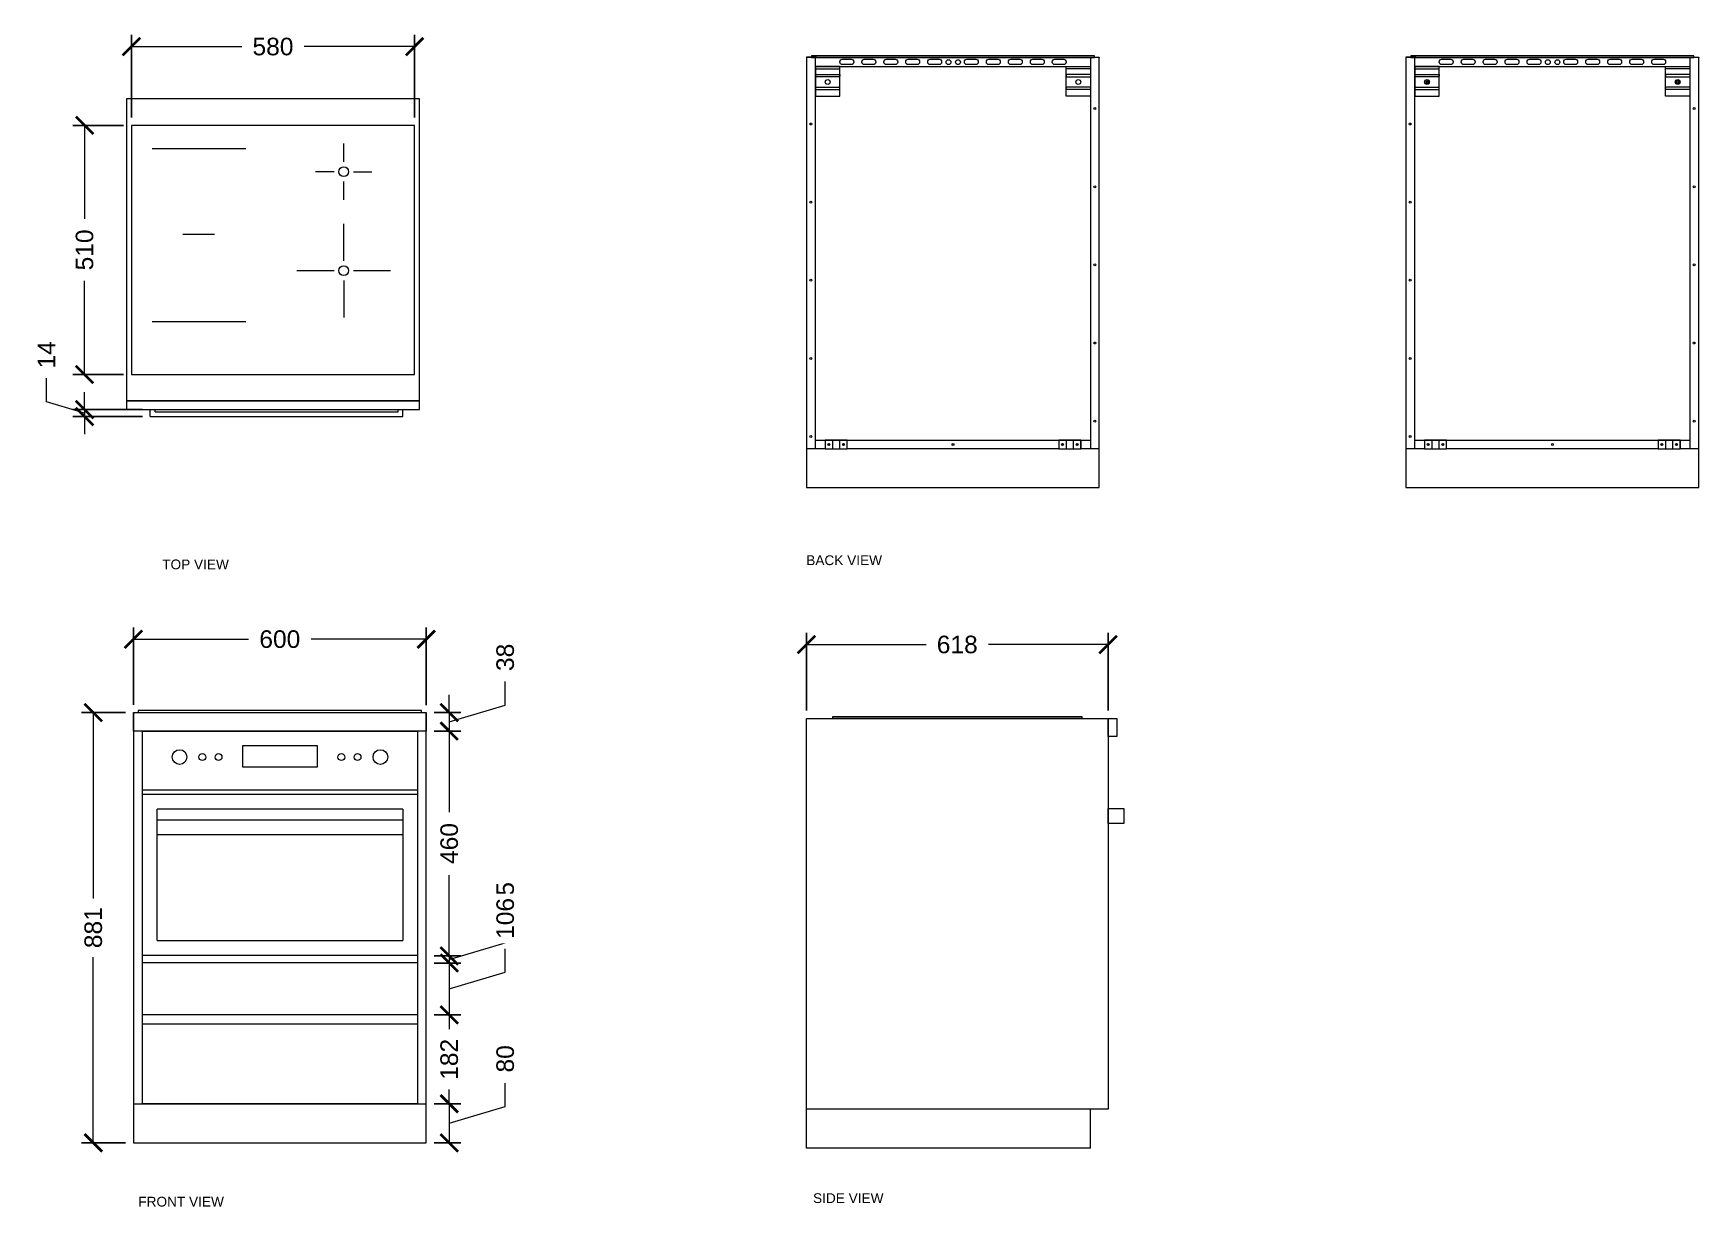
# Model space of a CAD drawing. Header units: inches. Extents: x -604 to 886, y -153 to 560.
# Drawn here: x 140 to 481.1, y 310.1 to 550.4 of the extents above; entities that cross this region are included whole.
import ezdxf

# ---------------------------------------------------------------- set-up
doc = ezdxf.new("R2010")
doc.units = ezdxf.units.IN
doc.header["$MEASUREMENT"] = 0
doc.layers.add('A-ANNO-DIMS', color=3, linetype='Continuous', lineweight=18)
doc.layers.add('A-ELEV-MBE', color=7, linetype='Continuous', lineweight=18)
doc.layers.add('Layer1', color=3, linetype='Continuous')
doc.styles.add('ARIAL', font='Arial.ttf')
doc.styles.get("Standard").update_dxf_attribs({"font": 'Arial.ttf'})
doc.dimstyles.new('E-0020_TICK_13', dxfattribs={"dimscale": 0.1, "dimtxt": 36, "dimasz": 36, "dimexe": 24, "dimexo": 16, "dimgap": 24, "dimtad": 0, "dimdec": 0, "dimlfac": 10, "dimzin": 0, "dimdsep": 46, "dimtxsty": 'ARIAL', "dimblk": 'ARCHTICK', "dimblk1": 'ARCHTICK', "dimblk2": 'ARCHTICK', "dimcen": 24, "dimclrd": 256, "dimclre": 256, "dimclrt": 256, "dimadec": 0, "dimazin": 0, "dimtfac": 1, "dimtdec": 0, "dimtmove": 1, "dimatfit": 3, "dimldrblk": 'OPEN90', "dimfxl": 1, "dimtfill": 1, "dimtolj": 1, "dimtzin": 0, "dimlwd": -1, "dimarcsym": 0})

# ---------------------------------------------------------------- blocks, each defined once
blk = doc.blocks.new('_ArchTick')
at = {"color": 0, "linetype": 'ByBlock', "const_width": 0.15}
blk.add_lwpolyline([(-0.5, -0.5), (0.5, 0.5)], dxfattribs=at)
blk = doc.blocks.new('*D5')
at = {"layer": 'A-ANNO-DIMS', "lineweight": -2, "transparency": 16777216}
for p, q in [((160.11, 533.11), (160.11, 550.03)), ((218.11, 533.11), (218.11, 550.03))]:
    blk.add_line(p, q, dxfattribs=at)
at = {"layer": 'A-ANNO-DIMS', "transparency": 16777216}
for p, q in [((160.11, 547.63), (182.76, 547.63)), ((218.11, 547.63), (195.47, 547.63))]:
    blk.add_line(p, q, dxfattribs=at)
at = {"layer": 'Defpoints', "color": 0, "transparency": 16777216}
for p in [(218.11, 547.63), (160.11, 531.51), (218.11, 531.51)]:
    blk.add_point(p, dxfattribs=at)
at = {"layer": 'A-ANNO-DIMS', "transparency": 16777216, "xscale": 3.6, "yscale": 3.6, "zscale": 3.6, "rotation": 180}
blk.add_blockref('_ArchTick', (160.11, 547.63), dxfattribs=at)
at = {"layer": 'A-ANNO-DIMS', "transparency": 16777216, "xscale": 3.6, "yscale": 3.6, "zscale": 3.6}
blk.add_blockref('_ArchTick', (218.11, 547.63), dxfattribs=at)
at = {"layer": 'A-ANNO-DIMS', "transparency": 16777216, "insert": (189.11, 547.63), "char_height": 3.6, "attachment_point": 5, "style": 'ARIAL', "bg_fill": 3, "box_fill_scale": 1.25, "bg_fill_color": 256, "bg_fill_true_color": 13158600, "bg_fill_transparency": 0}
blk.add_mtext('\\A1;580', dxfattribs=at)
blk = doc.blocks.new('_Open90')
blk = doc.blocks.new('*D6')
at = {"layer": 'A-ANNO-DIMS', "lineweight": -2, "transparency": 16777216}
for p, q in [((158.51, 531.51), (148.12, 531.51)), ((158.51, 480.51), (148.12, 480.51))]:
    blk.add_line(p, q, dxfattribs=at)
at = {"layer": 'A-ANNO-DIMS', "transparency": 16777216}
for p, q in [((150.52, 531.51), (150.52, 512.36)), ((150.52, 480.51), (150.52, 499.66))]:
    blk.add_line(p, q, dxfattribs=at)
at = {"layer": 'Defpoints', "color": 0, "transparency": 16777216}
for p in [(160.11, 531.51), (150.52, 480.51), (160.11, 480.51)]:
    blk.add_point(p, dxfattribs=at)
at = {"layer": 'A-ANNO-DIMS', "transparency": 16777216, "xscale": 3.6, "yscale": 3.6, "zscale": 3.6}
for p, rotation in [((150.52, 531.51), 90), ((150.52, 480.51), 270)]:
    blk.add_blockref('_ArchTick', p, dxfattribs=dict(at, rotation=rotation))
at = {"layer": 'A-ANNO-DIMS', "transparency": 16777216, "insert": (150.52, 506.01), "char_height": 3.6, "attachment_point": 5, "rotation": 90, "style": 'ARIAL', "bg_fill": 3, "box_fill_scale": 1.25, "bg_fill_color": 256, "bg_fill_true_color": 13158600, "bg_fill_transparency": 0}
blk.add_mtext('\\A1;510', dxfattribs=at)
blk = doc.blocks.new('*D7')
at = {"layer": 'A-ANNO-DIMS', "transparency": 16777216}
for p, q in [((142.72, 474.93), (142.72, 479.73)), ((150.52, 472.59), (142.72, 474.93)), ((150.52, 473.31), (150.52, 476.91)), ((150.52, 473.31), (150.52, 471.88)), ((150.52, 473.31), (150.52, 471.88)), ((150.52, 471.88), (150.52, 468.28))]:
    blk.add_line(p, q, dxfattribs=at)
at = {"layer": 'A-ANNO-DIMS', "lineweight": -2, "transparency": 16777216}
for p, q in [((162.37, 473.31), (148.12, 473.31)), ((162.37, 471.88), (148.12, 471.88))]:
    blk.add_line(p, q, dxfattribs=at)
at = {"layer": 'Defpoints', "color": 0, "transparency": 16777216}
for p in [(150.52, 471.88), (163.97, 473.31), (163.97, 471.88)]:
    blk.add_point(p, dxfattribs=at)
at = {"layer": 'A-ANNO-DIMS', "transparency": 16777216, "xscale": 3.6, "yscale": 3.6, "zscale": 3.6}
for p, rotation in [((150.52, 473.31), 270), ((150.52, 471.88), 90)]:
    blk.add_blockref('_ArchTick', p, dxfattribs=dict(at, rotation=rotation))
at = {"layer": 'A-ANNO-DIMS', "transparency": 16777216, "insert": (142.72, 484.54), "char_height": 3.6, "attachment_point": 5, "rotation": 90, "style": 'ARIAL', "bg_fill": 3, "box_fill_scale": 1.25, "bg_fill_color": 256, "bg_fill_true_color": 13158600, "bg_fill_transparency": 0}
blk.add_mtext('\\A1;14', dxfattribs=at)
blk = doc.blocks.new('*D8')
at = {"layer": 'A-ANNO-DIMS', "lineweight": -2, "transparency": 16777216}
for p, q in [((158.91, 411.3), (149.91, 411.3)), ((158.91, 323.2), (149.91, 323.2))]:
    blk.add_line(p, q, dxfattribs=at)
at = {"layer": 'A-ANNO-DIMS', "transparency": 16777216}
for p, q in [((152.31, 411.3), (152.31, 373.26)), ((152.31, 323.2), (152.31, 361.24))]:
    blk.add_line(p, q, dxfattribs=at)
at = {"layer": 'Defpoints', "color": 0, "transparency": 16777216}
for p in [(160.51, 411.3), (152.31, 323.2), (160.51, 323.2)]:
    blk.add_point(p, dxfattribs=at)
at = {"layer": 'A-ANNO-DIMS', "transparency": 16777216, "xscale": 3.6, "yscale": 3.6, "zscale": 3.6}
for p, rotation in [((152.31, 411.3), 90), ((152.31, 323.2), 270)]:
    blk.add_blockref('_ArchTick', p, dxfattribs=dict(at, rotation=rotation))
at = {"layer": 'A-ANNO-DIMS', "transparency": 16777216, "insert": (152.31, 367.25), "char_height": 3.6, "attachment_point": 5, "rotation": 90, "style": 'ARIAL', "bg_fill": 3, "box_fill_scale": 1.25, "bg_fill_color": 256, "bg_fill_true_color": 13158600, "bg_fill_transparency": 0}
blk.add_mtext('\\A1;881', dxfattribs=at)
blk = doc.blocks.new('*D9')
at = {"layer": 'A-ANNO-DIMS', "transparency": 16777216}
for p, q in [((236.69, 412.84), (236.69, 417.64)), ((225.22, 411.3), (225.22, 414.9)), ((225.22, 409.39), (236.69, 412.84)), ((225.22, 411.3), (225.22, 407.49)), ((225.22, 411.3), (225.22, 407.49)), ((225.22, 407.49), (225.22, 403.89))]:
    blk.add_line(p, q, dxfattribs=at)
at = {"layer": 'A-ANNO-DIMS', "lineweight": -2, "transparency": 16777216}
for p, q in [((222.11, 411.3), (227.62, 411.3)), ((222.11, 407.49), (227.62, 407.49))]:
    blk.add_line(p, q, dxfattribs=at)
at = {"layer": 'Defpoints', "color": 0, "transparency": 16777216}
for p in [(220.51, 411.3), (220.51, 407.49), (225.22, 407.49)]:
    blk.add_point(p, dxfattribs=at)
at = {"layer": 'A-ANNO-DIMS', "transparency": 16777216, "xscale": 3.6, "yscale": 3.6, "zscale": 3.6}
for p, rotation in [((225.22, 411.3), 270), ((225.22, 407.49), 90)]:
    blk.add_blockref('_ArchTick', p, dxfattribs=dict(at, rotation=rotation))
at = {"layer": 'A-ANNO-DIMS', "transparency": 16777216, "insert": (236.69, 422.59), "char_height": 3.6, "attachment_point": 5, "rotation": 90, "style": 'ARIAL', "bg_fill": 3, "box_fill_scale": 1.25, "bg_fill_color": 256, "bg_fill_true_color": 13158600, "bg_fill_transparency": 0}
blk.add_mtext('\\A1;38', dxfattribs=at)
blk = doc.blocks.new('*D10')
at = {"layer": 'A-ANNO-DIMS', "lineweight": -2, "transparency": 16777216}
for p, q in [((222.11, 407.49), (227.62, 407.49)), ((222.11, 361.47), (227.62, 361.47))]:
    blk.add_line(p, q, dxfattribs=at)
at = {"layer": 'A-ANNO-DIMS', "transparency": 16777216}
for p, q in [((225.22, 407.49), (225.22, 390.93)), ((225.22, 361.47), (225.22, 378.03))]:
    blk.add_line(p, q, dxfattribs=at)
at = {"layer": 'Defpoints', "color": 0, "transparency": 16777216}
for p in [(220.51, 407.49), (220.51, 361.47), (225.22, 361.47)]:
    blk.add_point(p, dxfattribs=at)
at = {"layer": 'A-ANNO-DIMS', "transparency": 16777216, "xscale": 3.6, "yscale": 3.6, "zscale": 3.6}
for p, rotation in [((225.22, 407.49), 90), ((225.22, 361.47), 270)]:
    blk.add_blockref('_ArchTick', p, dxfattribs=dict(at, rotation=rotation))
at = {"layer": 'A-ANNO-DIMS', "transparency": 16777216, "insert": (225.22, 384.48), "char_height": 3.6, "attachment_point": 5, "rotation": 90, "style": 'ARIAL', "bg_fill": 3, "box_fill_scale": 1.25, "bg_fill_color": 256, "bg_fill_true_color": 13158600, "bg_fill_transparency": 0}
blk.add_mtext('\\A1;460', dxfattribs=at)
blk = doc.blocks.new('*D11')
at = {"layer": 'A-ANNO-DIMS', "transparency": 16777216}
for p, q in [((236.69, 364.18), (236.69, 368.98)), ((225.22, 361.47), (225.22, 365.07)), ((225.22, 360.74), (236.69, 364.18)), ((225.22, 361.47), (225.22, 360.01)), ((225.22, 361.47), (225.22, 360.01)), ((225.22, 360.01), (225.22, 356.41))]:
    blk.add_line(p, q, dxfattribs=at)
at = {"layer": 'A-ANNO-DIMS', "lineweight": -2, "transparency": 16777216}
for p, q in [((222.11, 361.47), (227.62, 361.47)), ((222.11, 360.01), (227.62, 360.01))]:
    blk.add_line(p, q, dxfattribs=at)
at = {"layer": 'Defpoints', "color": 0, "transparency": 16777216}
for p in [(220.51, 361.47), (220.51, 360.01), (225.22, 360.01)]:
    blk.add_point(p, dxfattribs=at)
at = {"layer": 'A-ANNO-DIMS', "transparency": 16777216, "xscale": 3.6, "yscale": 3.6, "zscale": 3.6}
for p, rotation in [((225.22, 361.47), 270), ((225.22, 360.01), 90)]:
    blk.add_blockref('_ArchTick', p, dxfattribs=dict(at, rotation=rotation))
at = {"layer": 'A-ANNO-DIMS', "transparency": 16777216, "insert": (236.69, 373.79), "char_height": 3.6, "attachment_point": 5, "rotation": 90, "style": 'ARIAL', "bg_fill": 3, "box_fill_scale": 1.25, "bg_fill_color": 256, "bg_fill_true_color": 13158600, "bg_fill_transparency": 0}
blk.add_mtext('\\A1;15', dxfattribs=at)
blk = doc.blocks.new('*D4')
at = {"layer": 'A-ANNO-DIMS', "transparency": 16777216}
for p, q in [((236.69, 358.15), (236.69, 362.95)), ((225.22, 360.01), (225.22, 349.4)), ((225.22, 354.71), (236.69, 358.15))]:
    blk.add_line(p, q, dxfattribs=at)
at = {"layer": 'A-ANNO-DIMS', "lineweight": -2, "transparency": 16777216}
for p, q in [((223.62, 360.01), (222.82, 360.01)), ((226.82, 349.4), (227.62, 349.4))]:
    blk.add_line(p, q, dxfattribs=at)
at = {"layer": 'Defpoints', "color": 0, "transparency": 16777216}
for p in [(225.22, 360.01), (225.22, 349.4), (225.22, 349.4)]:
    blk.add_point(p, dxfattribs=at)
at = {"layer": 'A-ANNO-DIMS', "transparency": 16777216, "xscale": 3.6, "yscale": 3.6, "zscale": 3.6}
for p, rotation in [((225.22, 360.01), 90), ((225.22, 349.4), 270)]:
    blk.add_blockref('_ArchTick', p, dxfattribs=dict(at, rotation=rotation))
at = {"layer": 'A-ANNO-DIMS', "transparency": 16777216, "insert": (236.69, 369.15), "char_height": 3.6, "attachment_point": 5, "rotation": 90, "style": 'ARIAL', "bg_fill": 3, "box_fill_scale": 1.25, "bg_fill_color": 256, "bg_fill_true_color": 13158600, "bg_fill_transparency": 0}
blk.add_mtext('\\A1;106', dxfattribs=at)
blk = doc.blocks.new('*D12')
at = {"layer": 'A-ANNO-DIMS', "lineweight": -2, "transparency": 16777216}
for p, q in [((222.11, 349.4), (227.62, 349.4)), ((222.11, 331.2), (227.62, 331.2))]:
    blk.add_line(p, q, dxfattribs=at)
at = {"layer": 'A-ANNO-DIMS', "transparency": 16777216}
for p, q in [((225.22, 349.4), (225.22, 346.48)), ((225.22, 331.2), (225.22, 334.12))]:
    blk.add_line(p, q, dxfattribs=at)
at = {"layer": 'Defpoints', "color": 0, "transparency": 16777216}
for p in [(220.51, 349.4), (220.51, 331.2), (225.22, 331.2)]:
    blk.add_point(p, dxfattribs=at)
at = {"layer": 'A-ANNO-DIMS', "transparency": 16777216, "xscale": 3.6, "yscale": 3.6, "zscale": 3.6}
for p, rotation in [((225.22, 349.4), 90), ((225.22, 331.2), 270)]:
    blk.add_blockref('_ArchTick', p, dxfattribs=dict(at, rotation=rotation))
at = {"layer": 'A-ANNO-DIMS', "transparency": 16777216, "insert": (225.22, 340.3), "char_height": 3.6, "attachment_point": 5, "rotation": 90, "style": 'ARIAL', "bg_fill": 3, "box_fill_scale": 1.25, "bg_fill_color": 256, "bg_fill_true_color": 13158600, "bg_fill_transparency": 0}
blk.add_mtext('\\A1;182', dxfattribs=at)
blk = doc.blocks.new('*D13')
at = {"layer": 'A-ANNO-DIMS', "transparency": 16777216}
for p, q in [((236.69, 330.64), (236.69, 335.44)), ((225.22, 331.2), (225.22, 323.2)), ((225.22, 327.2), (236.69, 330.64))]:
    blk.add_line(p, q, dxfattribs=at)
at = {"layer": 'A-ANNO-DIMS', "lineweight": -2, "transparency": 16777216}
for p, q in [((222.11, 331.2), (227.62, 331.2)), ((222.11, 323.2), (227.62, 323.2))]:
    blk.add_line(p, q, dxfattribs=at)
at = {"layer": 'Defpoints', "color": 0, "transparency": 16777216}
for p in [(220.51, 331.2), (220.51, 323.2), (225.22, 323.2)]:
    blk.add_point(p, dxfattribs=at)
at = {"layer": 'A-ANNO-DIMS', "transparency": 16777216, "xscale": 3.6, "yscale": 3.6, "zscale": 3.6}
for p, rotation in [((225.22, 331.2), 90), ((225.22, 323.2), 270)]:
    blk.add_blockref('_ArchTick', p, dxfattribs=dict(at, rotation=rotation))
at = {"layer": 'A-ANNO-DIMS', "transparency": 16777216, "insert": (236.69, 340.4), "char_height": 3.6, "attachment_point": 5, "rotation": 90, "style": 'ARIAL', "bg_fill": 3, "box_fill_scale": 1.25, "bg_fill_color": 256, "bg_fill_true_color": 13158600, "bg_fill_transparency": 0}
blk.add_mtext('\\A1;80', dxfattribs=at)
blk = doc.blocks.new('*D14')
at = {"layer": 'A-ANNO-DIMS', "lineweight": -2, "transparency": 16777216}
for p, q in [((160.51, 412.9), (160.51, 428.71)), ((220.51, 412.8), (220.51, 428.71))]:
    blk.add_line(p, q, dxfattribs=at)
at = {"layer": 'A-ANNO-DIMS', "transparency": 16777216}
for p, q in [((160.51, 426.31), (184.11, 426.31)), ((220.51, 426.31), (196.91, 426.31))]:
    blk.add_line(p, q, dxfattribs=at)
at = {"layer": 'Defpoints', "color": 0, "transparency": 16777216}
for p in [(220.51, 426.31), (160.51, 411.3), (220.51, 411.2)]:
    blk.add_point(p, dxfattribs=at)
at = {"layer": 'A-ANNO-DIMS', "transparency": 16777216, "xscale": 3.6, "yscale": 3.6, "zscale": 3.6, "rotation": 180}
blk.add_blockref('_ArchTick', (160.51, 426.31), dxfattribs=at)
at = {"layer": 'A-ANNO-DIMS', "transparency": 16777216, "xscale": 3.6, "yscale": 3.6, "zscale": 3.6}
blk.add_blockref('_ArchTick', (220.51, 426.31), dxfattribs=at)
at = {"layer": 'A-ANNO-DIMS', "transparency": 16777216, "insert": (190.51, 426.31), "char_height": 3.6, "attachment_point": 5, "style": 'ARIAL', "bg_fill": 3, "box_fill_scale": 1.25, "bg_fill_color": 256, "bg_fill_true_color": 13158600, "bg_fill_transparency": 0}
blk.add_mtext('\\A1;600', dxfattribs=at)
blk = doc.blocks.new('*D15')
at = {"layer": 'A-ANNO-DIMS', "lineweight": -2, "transparency": 16777216}
for p, q in [((298.37, 411.7), (298.37, 427.61)), ((360.17, 411.7), (360.17, 427.61))]:
    blk.add_line(p, q, dxfattribs=at)
at = {"layer": 'A-ANNO-DIMS', "transparency": 16777216}
for p, q in [((298.37, 425.21), (322.87, 425.21)), ((360.17, 425.21), (335.68, 425.21))]:
    blk.add_line(p, q, dxfattribs=at)
at = {"layer": 'Defpoints', "color": 0, "transparency": 16777216}
for p in [(360.17, 425.21), (298.37, 410.1), (360.17, 410.1)]:
    blk.add_point(p, dxfattribs=at)
at = {"layer": 'A-ANNO-DIMS', "transparency": 16777216, "xscale": 3.6, "yscale": 3.6, "zscale": 3.6, "rotation": 180}
blk.add_blockref('_ArchTick', (298.37, 425.21), dxfattribs=at)
at = {"layer": 'A-ANNO-DIMS', "transparency": 16777216, "xscale": 3.6, "yscale": 3.6, "zscale": 3.6}
blk.add_blockref('_ArchTick', (360.17, 425.21), dxfattribs=at)
at = {"layer": 'A-ANNO-DIMS', "transparency": 16777216, "insert": (329.27, 425.21), "char_height": 3.6, "attachment_point": 5, "style": 'ARIAL', "bg_fill": 3, "box_fill_scale": 1.25, "bg_fill_color": 256, "bg_fill_true_color": 13158600, "bg_fill_transparency": 0}
blk.add_mtext('\\A1;618', dxfattribs=at)

msp = doc.modelspace()

# ---------------------------------------------------------------- linework, layer by layer
at = {"layer": 'A-ELEV-MBE'}
for p, q in [((300.43, 545.48), (298.37, 545.48)), ((298.37, 545.48), (298.37, 545.38)), ((298.37, 545.38), (298.37, 465.38)), ((300.23, 465.38), (300.23, 545.38)), ((300.23, 543.58), (356.57, 543.58)), ((300.23, 543.08), (305.23, 543.08)), ((300.43, 545.38), (300.43, 545.48)), ((356.57, 543.08), (351.57, 543.08)), ((356.37, 545.38), (356.37, 545.48)), ((356.37, 545.48), (358.37, 545.48)), ((356.57, 545.38), (356.57, 465.38)), ((358.37, 545.48), (358.37, 545.38)), ((423.2, 545.48), (421.14, 545.48)), ((421.14, 545.48), (421.14, 545.38)), ((421.14, 545.38), (421.14, 465.38)), ((423, 465.38), (423, 545.38)), ((423, 543.58), (479.34, 543.58)), ((423, 543.08), (428, 543.08)), ((423.2, 545.38), (423.2, 545.48)), ((479.34, 543.08), (474.34, 543.08)), ((479.14, 545.38), (479.14, 545.48)), ((479.14, 545.48), (481.14, 545.48)), ((479.34, 545.38), (479.34, 465.38)), ((481.14, 545.48), (481.14, 545.38)), ((300.23, 539.32), (305.03, 539.32)), ((356.57, 539.32), (351.77, 539.32)), ((423, 539.32), (427.8, 539.32)), ((425.43, 540.44), (425.23, 540.44)), ((425.23, 540.44), (425.23, 540.3)), ((425.23, 540.3), (425.43, 540.3)), ((425.43, 540.44), (425.43, 540.66)), ((425.43, 540.66), (425.52, 540.66)), ((425.43, 540.08), (425.43, 540.3)), ((425.59, 540.08), (425.43, 540.08)), ((425.52, 540.66), (425.59, 540.66)), ((425.59, 540.66), (425.59, 540.44)), ((425.81, 540.44), (425.59, 540.44)), ((425.59, 540.3), (425.59, 540.08)), ((425.59, 540.3), (425.81, 540.3)), ((425.81, 540.37), (425.81, 540.44)), ((425.81, 540.3), (425.81, 540.41)), ((479.34, 539.32), (474.54, 539.32)), ((476.75, 540.46), (476.55, 540.46)), ((476.55, 540.46), (476.55, 540.32)), ((476.55, 540.32), (476.75, 540.32)), ((476.75, 540.46), (476.75, 540.68)), ((476.75, 540.68), (476.84, 540.68)), ((476.75, 540.1), (476.75, 540.32)), ((476.91, 540.1), (476.75, 540.1)), ((476.84, 540.68), (476.91, 540.68)), ((476.91, 540.68), (476.91, 540.46)), ((477.13, 540.46), (476.91, 540.46)), ((476.91, 540.32), (476.91, 540.1)), ((476.91, 540.32), (477.13, 540.32)), ((477.13, 540.39), (477.13, 540.46)), ((477.13, 540.32), (477.13, 540.43)), ((300.23, 538.82), (305.23, 538.82)), ((356.57, 538.82), (351.57, 538.82)), ((423, 538.82), (428, 538.82)), ((479.34, 538.82), (474.34, 538.82)), ((300.23, 498.59), (300.23, 500.19)), ((423, 498.59), (423, 500.19)), ((300.23, 496.69), (300.23, 496.79)), ((423, 496.69), (423, 496.79)), ((163.97, 471.88), (163.97, 473.31)), ((163.97, 471.88), (215.74, 471.88)), ((164.97, 472.88), (164.97, 473.31)), ((164.97, 472.88), (214.74, 472.88)), ((214.74, 472.88), (214.74, 473.31)), ((215.74, 471.88), (215.74, 473.31)), ((298.37, 465.38), (302.23, 465.38)), ((298.37, 465.38), (298.37, 457.38)), ((300.23, 467.08), (356.57, 467.08)), ((302.94, 466.22), (302.84, 466.22)), ((302.84, 466.22), (302.84, 466.15)), ((302.84, 466.15), (302.94, 466.15)), ((302.94, 466.22), (302.94, 466.33)), ((302.94, 466.33), (302.98, 466.33)), ((302.94, 466.04), (302.94, 466.15)), ((303.02, 466.04), (302.94, 466.04)), ((302.98, 466.33), (303.02, 466.33)), ((303.02, 466.33), (303.02, 466.22)), ((303.12, 466.22), (303.02, 466.22)), ((303.02, 466.15), (303.02, 466.04)), ((303.02, 466.15), (303.12, 466.15)), ((303.12, 466.19), (303.12, 466.22)), ((303.12, 466.15), (303.12, 466.2)), ((303.73, 467.08), (303.73, 465.28)), ((305.23, 465.28), (305.23, 467.08)), ((305.94, 466.22), (305.84, 466.22)), ((305.84, 466.22), (305.84, 466.15)), ((305.84, 466.15), (305.94, 466.15)), ((305.94, 466.22), (305.94, 466.33)), ((305.94, 466.33), (305.99, 466.33)), ((305.94, 466.04), (305.94, 466.15)), ((306.02, 466.04), (305.94, 466.04)), ((305.99, 466.33), (306.02, 466.33)), ((306.02, 466.33), (306.02, 466.22)), ((306.13, 466.22), (306.02, 466.22)), ((306.02, 466.15), (306.02, 466.04)), ((306.02, 466.15), (306.13, 466.15)), ((306.13, 466.19), (306.13, 466.22)), ((306.13, 466.15), (306.13, 466.2)), ((306.73, 465.38), (350.07, 465.38)), ((350.79, 466.22), (350.69, 466.22)), ((350.69, 466.22), (350.69, 466.15)), ((350.69, 466.15), (350.79, 466.15)), ((350.79, 466.22), (350.79, 466.33)), ((350.79, 466.33), (350.83, 466.33)), ((350.79, 466.04), (350.79, 466.15)), ((350.87, 466.04), (350.79, 466.04)), ((350.83, 466.33), (350.87, 466.33)), ((350.87, 466.33), (350.87, 466.22)), ((350.98, 466.22), (350.87, 466.22)), ((350.87, 466.15), (350.87, 466.04)), ((350.87, 466.15), (350.98, 466.15)), ((350.98, 466.19), (350.98, 466.22)), ((350.98, 466.15), (350.98, 466.2)), ((351.57, 467.08), (351.57, 465.28)), ((353.07, 465.28), (353.07, 467.08)), ((353.78, 466.22), (353.68, 466.22)), ((353.68, 466.22), (353.68, 466.15)), ((353.68, 466.15), (353.78, 466.15)), ((353.78, 466.22), (353.78, 466.33)), ((353.78, 466.33), (353.83, 466.33)), ((353.78, 466.04), (353.78, 466.15)), ((353.86, 466.04), (353.78, 466.04)), ((353.83, 466.33), (353.86, 466.33)), ((353.86, 466.33), (353.86, 466.22)), ((353.97, 466.22), (353.86, 466.22)), ((353.86, 466.15), (353.86, 466.04)), ((353.86, 466.15), (353.97, 466.15)), ((353.97, 466.19), (353.97, 466.22)), ((353.97, 466.15), (353.97, 466.2)), ((354.57, 466.98), (354.57, 465.38)), ((354.57, 465.38), (358.37, 465.38)), ((421.14, 465.38), (425, 465.38)), ((421.14, 465.38), (421.14, 457.38)), ((423, 467.08), (479.34, 467.08)), ((425.7, 466.22), (425.6, 466.22)), ((425.6, 466.22), (425.6, 466.15)), ((425.6, 466.15), (425.7, 466.15)), ((425.7, 466.22), (425.7, 466.33)), ((425.7, 466.33), (425.75, 466.33)), ((425.7, 466.04), (425.7, 466.15)), ((425.78, 466.04), (425.7, 466.04)), ((425.75, 466.33), (425.78, 466.33)), ((425.78, 466.33), (425.78, 466.22)), ((425.89, 466.22), (425.78, 466.22)), ((425.78, 466.15), (425.78, 466.04)), ((425.78, 466.15), (425.89, 466.15)), ((425.89, 466.19), (425.89, 466.22)), ((425.89, 466.15), (425.89, 466.2)), ((426.5, 467.08), (426.5, 465.28)), ((428, 465.28), (428, 467.08)), ((428.71, 466.22), (428.61, 466.22)), ((428.61, 466.22), (428.61, 466.15)), ((428.61, 466.15), (428.71, 466.15)), ((428.71, 466.22), (428.71, 466.33)), ((428.71, 466.33), (428.75, 466.33)), ((428.71, 466.04), (428.71, 466.15)), ((428.79, 466.04), (428.71, 466.04)), ((428.75, 466.33), (428.79, 466.33)), ((428.79, 466.33), (428.79, 466.22)), ((428.9, 466.22), (428.79, 466.22)), ((428.79, 466.15), (428.79, 466.04)), ((428.79, 466.15), (428.9, 466.15)), ((428.9, 466.19), (428.9, 466.22)), ((428.9, 466.15), (428.9, 466.2)), ((429.5, 465.38), (472.84, 465.38)), ((473.56, 466.22), (473.46, 466.22)), ((473.46, 466.22), (473.46, 466.15)), ((473.46, 466.15), (473.56, 466.15)), ((473.56, 466.22), (473.56, 466.33)), ((473.56, 466.33), (473.6, 466.33)), ((473.56, 466.04), (473.56, 466.15)), ((473.64, 466.04), (473.56, 466.04)), ((473.6, 466.33), (473.64, 466.33)), ((473.64, 466.33), (473.64, 466.22)), ((473.74, 466.22), (473.64, 466.22)), ((473.64, 466.15), (473.64, 466.04)), ((473.64, 466.15), (473.74, 466.15)), ((473.74, 466.19), (473.74, 466.22)), ((473.74, 466.15), (473.74, 466.2)), ((474.34, 467.08), (474.34, 465.28)), ((475.84, 465.28), (475.84, 467.08)), ((476.55, 466.22), (476.45, 466.22)), ((476.45, 466.22), (476.45, 466.15)), ((476.45, 466.15), (476.55, 466.15)), ((476.55, 466.22), (476.55, 466.33)), ((476.55, 466.33), (476.59, 466.33)), ((476.55, 466.04), (476.55, 466.15)), ((476.63, 466.04), (476.55, 466.04)), ((476.59, 466.33), (476.63, 466.33)), ((476.63, 466.33), (476.63, 466.22)), ((476.74, 466.22), (476.63, 466.22)), ((476.63, 466.15), (476.63, 466.04)), ((476.63, 466.15), (476.74, 466.15)), ((476.74, 466.19), (476.74, 466.22)), ((476.74, 466.15), (476.74, 466.2)), ((477.34, 466.98), (477.34, 465.38)), ((477.34, 465.38), (481.14, 465.38)), ((160.51, 411.2), (160.51, 331.2)), ((162.37, 331.2), (162.37, 407.5)), ((162.37, 363.6), (162.37, 407.5)), ((162.37, 362), (162.37, 407.5)), ((162.37, 407.5), (218.71, 407.5)), ((218.71, 407.49), (218.71, 331.2)), ((162.37, 395.5), (218.71, 395.5)), ((218.71, 394.5), (162.37, 394.5)), ((165.37, 364.6), (165.37, 391.5)), ((215.71, 391.5), (165.37, 391.5)), ((215.71, 391.5), (215.71, 364.6)), ((162.37, 362), (162.37, 363.6)), ((162.37, 360.1), (162.37, 361.6)), ((162.37, 361.6), (218.71, 361.6)), ((165.37, 364.6), (215.71, 364.6)), ((162.37, 360.1), (162.37, 360.2)), ((162.37, 331.2), (162.37, 360.1)), ((162.37, 360.1), (218.71, 360.1)), ((218.71, 349.4), (162.37, 349.4)), ((162.37, 347.6), (218.71, 347.6)), ((160.51, 331.2), (220.51, 331.2)), ((160.51, 331.2), (160.51, 323.2)), ((360.17, 330.1), (298.37, 330.1)), ((356.57, 322.1), (356.57, 330.1))]:
    msp.add_line(p, q, dxfattribs=at)
at = {"layer": 'A-ELEV-MBE', "color": 251}
for p, q in [((164.35, 526.77), (183.56, 526.77)), ((203.61, 524.03), (203.61, 527.79)), ((201.61, 522.03), (197.85, 522.03)), ((205.61, 522.03), (209.37, 522.03)), ((203.61, 516.27), (203.61, 520.03)), ((170.64, 509.22), (177.1, 509.22)), ((203.61, 503.77), (203.61, 511.37)), ((194.01, 501.77), (201.61, 501.77)), ((205.61, 501.77), (213.21, 501.77)), ((203.61, 499.77), (203.61, 492.17)), ((164.35, 491.36), (183.56, 491.36))]:
    msp.add_line(p, q, dxfattribs=at)
at = {"layer": 'A-ELEV-MBE'}
for points in [[(298.37, 457.38), (358.37, 457.38), (358.37, 545.38), (356.57, 545.38)], [(300.23, 545.38), (298.37, 545.38)], [(356.37, 545.38), (300.43, 545.38)], [(421.14, 457.38), (481.14, 457.38), (481.14, 545.38), (479.34, 545.38)], [(423, 545.38), (421.14, 545.38)], [(479.14, 545.38), (423.2, 545.38)], [(160.51, 323.2), (220.51, 323.2), (220.51, 411.2)], [(356.57, 322.1), (298.37, 322.1), (298.37, 410.1), (360.17, 410.1), (360.17, 330.1)]]:
    msp.add_lwpolyline(points, dxfattribs=at)
for points in [[(299.4, 545.38), (357.4, 545.38), (357.4, 545.78), (299.4, 545.78)], [(300.23, 537.46), (305.23, 537.46), (305.23, 543.58), (300.23, 543.58)], [(356.57, 537.46), (351.57, 537.46), (351.57, 543.58), (356.57, 543.58)], [(422.17, 545.38), (480.17, 545.38), (480.17, 545.78), (422.17, 545.78)], [(423, 537.46), (428, 537.46), (428, 543.58), (423, 543.58)], [(479.34, 537.46), (474.34, 537.46), (474.34, 543.58), (479.34, 543.58)], [(159.11, 475.11), (219.11, 475.11), (219.11, 536.91), (159.11, 536.91)], [(160.11, 480.51), (218.11, 480.51), (218.11, 531.51), (160.11, 531.51)], [(159.11, 473.31), (219.11, 473.31), (219.11, 475.11), (159.11, 475.11)], [(302.23, 465.28), (306.73, 465.28), (306.73, 467.08), (302.23, 467.08)], [(350.07, 465.28), (354.57, 465.28), (354.57, 467.08), (350.07, 467.08)], [(425, 465.28), (429.5, 465.28), (429.5, 467.08), (425, 467.08)], [(472.84, 465.28), (477.34, 465.28), (477.34, 467.08), (472.84, 467.08)], [(160.51, 411.3), (220.51, 411.3), (220.51, 407.49), (160.51, 407.49)], [(161.51, 411.3), (219.51, 411.3), (219.51, 411.7), (161.51, 411.7)], [(354.77, 410.1), (303.77, 410.1), (303.77, 410.5), (354.77, 410.5)], [(361.97, 406.39), (360.17, 406.39), (360.17, 410.1), (361.97, 410.1)], [(182.93, 404.56), (198.16, 404.56), (198.16, 400.14), (182.93, 400.14)], [(165.37, 389.33), (215.71, 389.33), (215.71, 386.27), (165.37, 386.27)], [(363.4, 388.57), (360.17, 388.57), (360.17, 391.62), (363.4, 391.62)], [(162.37, 347.6), (218.71, 347.6), (218.71, 331.2), (162.37, 331.2)]]:
    msp.add_lwpolyline(points, close=True, dxfattribs=at)
for points in [[(305.73, 545.04), (307.57, 545.04, -0.414214), (308.07, 544.54), (308.07, 544.44, -0.414214), (307.57, 543.94), (305.73, 543.94, -0.414214), (305.23, 544.44), (305.23, 544.54, -0.414214)], [(310.23, 545.04), (312.07, 545.04, -0.414214), (312.57, 544.54), (312.57, 544.44, -0.414214), (312.07, 543.94), (310.23, 543.94, -0.414214), (309.73, 544.44), (309.73, 544.54, -0.414214)], [(314.73, 545.04), (316.57, 545.04, -0.414214), (317.07, 544.54), (317.07, 544.44, -0.414214), (316.57, 543.94), (314.73, 543.94, -0.414214), (314.23, 544.44), (314.23, 544.54, -0.414214)], [(319.23, 545.04), (321.07, 545.04, -0.414214), (321.57, 544.54), (321.57, 544.44, -0.414214), (321.07, 543.94), (319.23, 543.94, -0.414214), (318.73, 544.44), (318.73, 544.54, -0.414214)], [(323.73, 545.04), (325.57, 545.04, -0.414214), (326.07, 544.54), (326.07, 544.44, -0.414214), (325.57, 543.94), (323.73, 543.94, -0.414214), (323.23, 544.44), (323.23, 544.54, -0.414214)], [(331.24, 545.04), (333.08, 545.04, -0.414214), (333.58, 544.54), (333.58, 544.44, -0.414214), (333.08, 543.94), (331.24, 543.94, -0.414214), (330.74, 544.44), (330.74, 544.54, -0.414214)], [(335.74, 545.04), (337.58, 545.04, -0.414214), (338.08, 544.54), (338.08, 544.44, -0.414214), (337.58, 543.94), (335.74, 543.94, -0.414214), (335.24, 544.44), (335.24, 544.54, -0.414214)], [(340.24, 545.04), (342.08, 545.04, -0.414214), (342.58, 544.54), (342.58, 544.44, -0.414214), (342.08, 543.94), (340.24, 543.94, -0.414214), (339.74, 544.44), (339.74, 544.54, -0.414214)], [(344.74, 545.04), (346.58, 545.04, -0.414214), (347.08, 544.54), (347.08, 544.44, -0.414214), (346.58, 543.94), (344.74, 543.94, -0.414214), (344.24, 544.44), (344.24, 544.54, -0.414214)], [(349.24, 545.04), (351.08, 545.04, -0.414214), (351.58, 544.54), (351.58, 544.44, -0.414214), (351.08, 543.94), (349.24, 543.94, -0.414214), (348.74, 544.44), (348.74, 544.54, -0.414214)], [(428.49, 545.04), (430.33, 545.04, -0.414214), (430.83, 544.54), (430.83, 544.44, -0.414214), (430.33, 543.94), (428.49, 543.94, -0.414214), (427.99, 544.44), (427.99, 544.54, -0.414214)], [(432.99, 545.04), (434.83, 545.04, -0.414214), (435.33, 544.54), (435.33, 544.44, -0.414214), (434.83, 543.94), (432.99, 543.94, -0.414214), (432.49, 544.44), (432.49, 544.54, -0.414214)], [(437.49, 545.04), (439.33, 545.04, -0.414214), (439.83, 544.54), (439.83, 544.44, -0.414214), (439.33, 543.94), (437.49, 543.94, -0.414214), (436.99, 544.44), (436.99, 544.54, -0.414214)], [(441.99, 545.04), (443.83, 545.04, -0.414214), (444.33, 544.54), (444.33, 544.44, -0.414214), (443.83, 543.94), (441.99, 543.94, -0.414214), (441.49, 544.44), (441.49, 544.54, -0.414214)], [(446.49, 545.04), (448.33, 545.04, -0.414214), (448.83, 544.54), (448.83, 544.44, -0.414214), (448.33, 543.94), (446.49, 543.94, -0.414214), (445.99, 544.44), (445.99, 544.54, -0.414214)], [(454.01, 545.04), (455.85, 545.04, -0.414214), (456.35, 544.54), (456.35, 544.44, -0.414214), (455.85, 543.94), (454.01, 543.94, -0.414214), (453.51, 544.44), (453.51, 544.54, -0.414214)], [(458.51, 545.04), (460.35, 545.04, -0.414214), (460.85, 544.54), (460.85, 544.44, -0.414214), (460.35, 543.94), (458.51, 543.94, -0.414214), (458.01, 544.44), (458.01, 544.54, -0.414214)], [(463.01, 545.04), (464.85, 545.04, -0.414214), (465.35, 544.54), (465.35, 544.44, -0.414214), (464.85, 543.94), (463.01, 543.94, -0.414214), (462.51, 544.44), (462.51, 544.54, -0.414214)], [(467.51, 545.04), (469.35, 545.04, -0.414214), (469.85, 544.54), (469.85, 544.44, -0.414214), (469.35, 543.94), (467.51, 543.94, -0.414214), (467.01, 544.44), (467.01, 544.54, -0.414214)], [(472.01, 545.04), (473.85, 545.04, -0.414214), (474.35, 544.54), (474.35, 544.44, -0.414214), (473.85, 543.94), (472.01, 543.94, -0.414214), (471.51, 544.44), (471.51, 544.54, -0.414214)]]:
    msp.add_lwpolyline(points, format="xyb", close=True, dxfattribs=at)
for points in [[(300.23, 541.95), (305.23, 541.95), (305.23, 541.65, -0.414214), (305.03, 541.45), (300.23, 541.45)], [(356.57, 541.95), (351.57, 541.95), (351.57, 541.65, 0.414214), (351.77, 541.45), (356.57, 541.45)], [(423, 541.95), (428, 541.95), (428, 541.65, -0.414214), (427.8, 541.45), (423, 541.45)], [(479.34, 541.95), (474.34, 541.95), (474.34, 541.65, 0.414214), (474.54, 541.45), (479.34, 541.45)]]:
    msp.add_lwpolyline(points, format="xyb", dxfattribs=at)
for centre, radius in [((327.47, 544.45), 0.5), ((329.43, 544.46), 0.5), ((450.24, 544.45), 0.5), ((452.2, 544.46), 0.5), ((302.73, 540.38), 0.5), ((354.07, 540.38), 0.5), ((425.5, 540.38), 0.5), ((476.84, 540.38), 0.5), ((357.47, 534.95), 0.2), ((480.24, 534.95), 0.2), ((299.3, 531.79), 0.2), ((422.07, 531.79), 0.2), ((357.47, 518.95), 0.2), ((480.24, 518.95), 0.2), ((299.3, 515.79), 0.2), ((422.07, 515.79), 0.2), ((357.47, 502.95), 0.2), ((480.24, 502.95), 0.2), ((299.3, 499.79), 0.2), ((422.07, 499.79), 0.2), ((357.47, 486.95), 0.2), ((480.24, 486.95), 0.2), ((299.3, 483.79), 0.2), ((422.07, 483.79), 0.2), ((357.47, 470.95), 0.2), ((480.24, 470.95), 0.2), ((299.3, 467.79), 0.2), ((422.07, 467.79), 0.2), ((302.98, 466.18), 0.2), ((305.98, 466.18), 0.2), ((328.4, 466.17), 0.2), ((350.82, 466.18), 0.2), ((353.82, 466.18), 0.2), ((425.75, 466.18), 0.2), ((428.75, 466.18), 0.2), ((451.17, 466.17), 0.2), ((473.59, 466.18), 0.2), ((476.59, 466.18), 0.2), ((169.97, 402.18), 1.5), ((174.65, 402.18), 0.7), ((177.96, 402.18), 0.7), ((203.12, 402.18), 0.7), ((206.43, 402.18), 0.7), ((211.11, 402.18), 1.5)]:
    msp.add_circle(centre, radius, dxfattribs=at)
at = {"layer": 'A-ELEV-MBE', "color": 251}
for centre in [(203.61, 522.03), (203.61, 501.77)]:
    msp.add_circle(centre, 1, dxfattribs=at)
at = {"layer": 'A-ELEV-MBE'}
for centre, start, end in [((305.03, 539.12), 0, 90), ((351.77, 539.12), 90, 180), ((427.8, 539.12), 0, 90), ((474.54, 539.12), 90, 180)]:
    msp.add_arc(centre, 0.2, start, end, dxfattribs=at)

# ---------------------------------------------------------------- texts
at = {"layer": 'Layer1', "char_height": 2, "attachment_point": 1}
for s, insert in [('BACK VIEW', (298.34, 443.48)), ('TOP VIEW', (166.42, 442.63)), ('FRONT VIEW', (161.52, 312.16)), ('SIDE VIEW', (299.73, 312.88))]:
    msp.add_mtext_dynamic_manual_height_columns(s, width=205.3923, gutter_width=1, heights=[0], dxfattribs=dict(at, insert=insert))

# ---------------------------------------------------------------- next in the draw order: dimensions: what is measured, and where the dimension line sits
at = {"layer": 'A-ANNO-DIMS'}
for base, p1, p2, picture, middle in [((218.11, 547.63), (160.11, 531.51), (218.11, 531.51), '*D5', (189.11, 547.63)), ((360.17, 425.21), (298.37, 410.1), (360.17, 410.1), '*D15', (329.27, 425.21))]:
    dim = msp.add_linear_dim(base=base, p1=p1, p2=p2, dimstyle='E-0020_TICK_13', dxfattribs=at)
    dim.commit()
    dim.dimension.update_dxf_attribs({"geometry": picture, "text_midpoint": middle})
for base, p1, p2, picture, middle in [((225.22, 407.49), (220.51, 411.3), (220.51, 407.49), '*D9', (236.69, 420.04)), ((152.31, 323.2), (160.51, 411.3), (160.51, 323.2), '*D8', (152.31, 367.25))]:
    dim = msp.add_linear_dim(base=base, p1=p1, p2=p2, angle=90, dimstyle='E-0020_TICK_13', dxfattribs=at)
    dim.commit()
    dim.dimension.update_dxf_attribs({"geometry": picture, "text_midpoint": middle})

# ---------------------------------------------------------------- next in the draw order: dimensions: what is measured, and where the dimension line sits
for base, p1, p2, picture, middle in [((150.52, 480.51), (160.11, 531.51), (160.11, 480.51), '*D6', (150.52, 506.01)), ((225.22, 361.47), (220.51, 407.49), (220.51, 361.47), '*D10', (225.22, 384.48))]:
    dim = msp.add_linear_dim(base=base, p1=p1, p2=p2, angle=90, dimstyle='E-0020_TICK_13', dxfattribs=at)
    dim.commit()
    dim.dimension.update_dxf_attribs({"geometry": picture, "text_midpoint": middle})
dim = msp.add_linear_dim(base=(220.51, 426.31), p1=(160.51, 411.3), p2=(220.51, 411.2), dimstyle='E-0020_TICK_13', dxfattribs=at)
dim.commit()
dim.dimension.update_dxf_attribs({"geometry": '*D14', "text_midpoint": (190.51, 426.31)})

# ---------------------------------------------------------------- next in the draw order: dimensions: what is measured, and where the dimension line sits
for base, p1, p2, picture, middle in [((150.52, 471.88), (163.97, 473.31), (163.97, 471.88), '*D7', (142.72, 482.13)), ((225.22, 360.01), (220.51, 361.47), (220.51, 360.01), '*D11', (236.69, 371.38))]:
    dim = msp.add_linear_dim(base=base, p1=p1, p2=p2, angle=90, dimstyle='E-0020_TICK_13', dxfattribs=at)
    dim.commit()
    dim.dimension.update_dxf_attribs({"geometry": picture, "text_midpoint": middle})

# ---------------------------------------------------------------- next in the draw order: dimensions: what is measured, and where the dimension line sits
dim = msp.add_linear_dim(base=(225.22, 349.4), p1=(225.22, 360.01), p2=(225.22, 349.4), angle=90, dimstyle='E-0020_TICK_13', dxfattribs=at)
dim.commit()
dim.dimension.update_dxf_attribs({"geometry": '*D4', "text_midpoint": (236.69, 365.35)})

# ---------------------------------------------------------------- next in the draw order: dimensions: what is measured, and where the dimension line sits
dim = msp.add_linear_dim(base=(225.22, 331.2), p1=(220.51, 349.4), p2=(220.51, 331.2), angle=90, dimstyle='E-0020_TICK_13', dxfattribs=at)
dim.commit()
dim.dimension.update_dxf_attribs({"geometry": '*D12', "text_midpoint": (225.22, 340.3)})

# ---------------------------------------------------------------- next in the draw order: dimensions: what is measured, and where the dimension line sits
dim = msp.add_linear_dim(base=(225.22, 323.2), p1=(220.51, 331.2), p2=(220.51, 323.2), angle=90, dimstyle='E-0020_TICK_13', dxfattribs=at)
dim.commit()
dim.dimension.update_dxf_attribs({"geometry": '*D13', "text_midpoint": (236.69, 337.84)})

doc.saveas('drawing.dxf')
